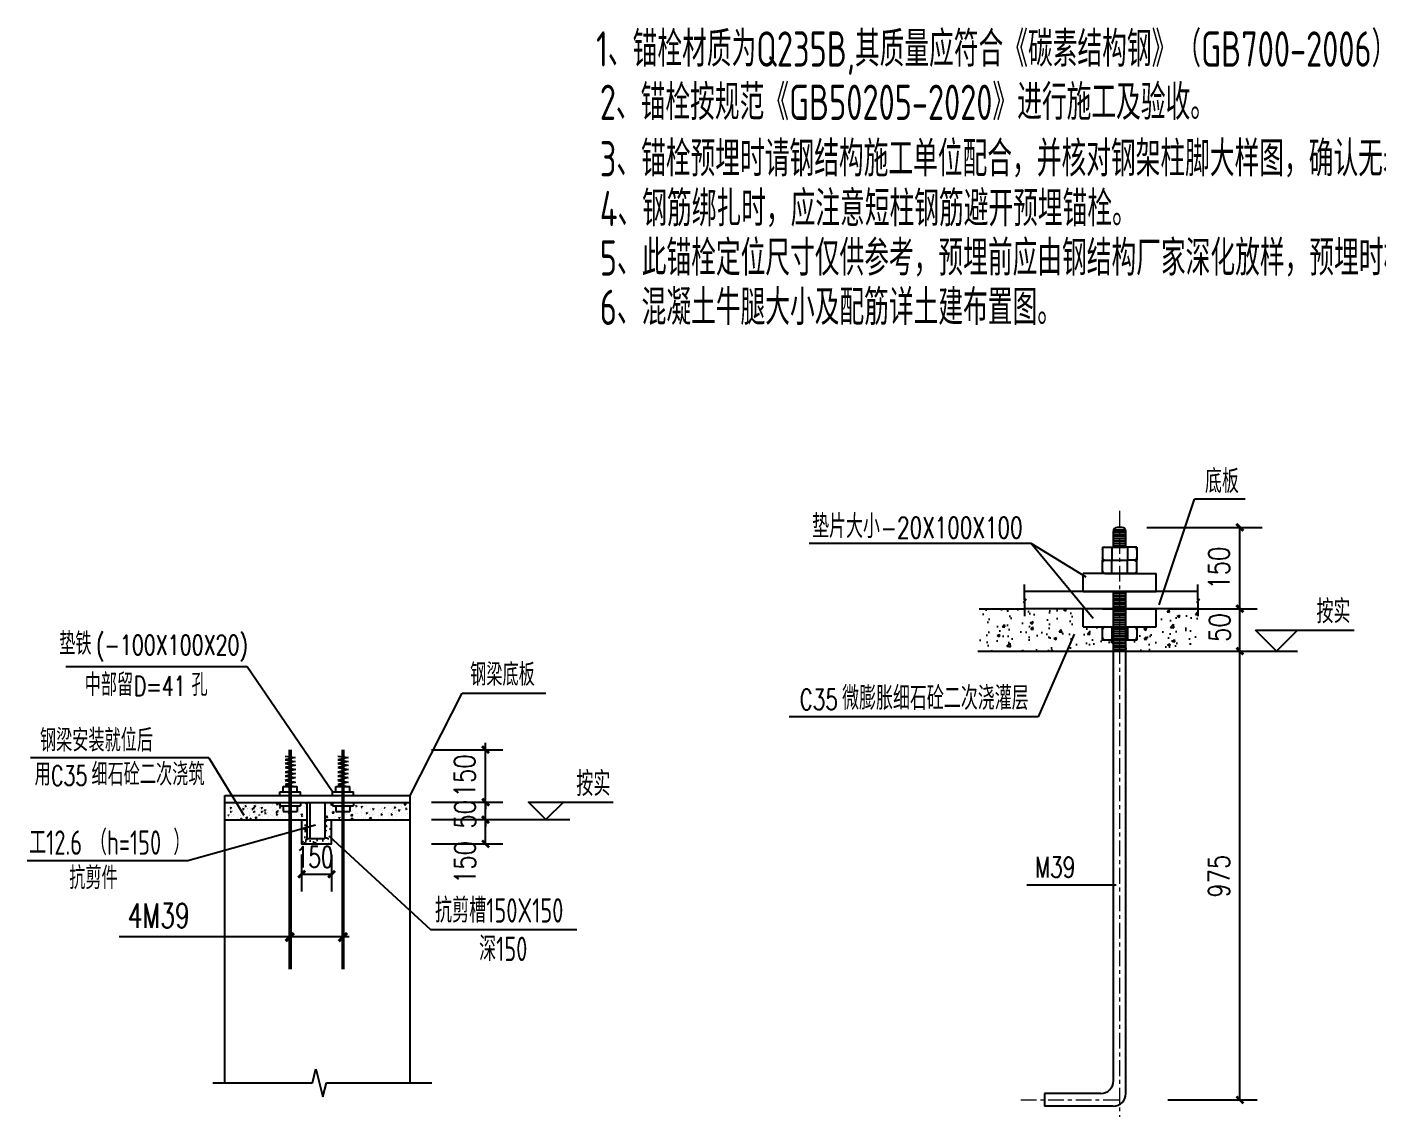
# Model space of a CAD drawing. Extents: x 712773 to 1022356, y -298958 to 209542.
# Drawn here: x 764032 to 789830, y -51815 to -30988 of the extents above; entities that cross this region are included whole.
import ezdxf

# ---------------------------------------------------------------- set-up
doc = ezdxf.new("R2010")
doc.units = 0
doc.header["$LTSCALE"] = 500
doc.header["$MEASUREMENT"] = 0
doc.linetypes.add('2', pattern=[37.999999, 29.999999, -3, 2, -3])
doc.linetypes.add('CENTER', pattern=[1.05, 0.6, -0.15, 0.15, -0.15])
doc.layers.get('0').update_dxf_attribs({"linetype": 'CONTINUOUS'})
for name, color, linetype in [('101', 15, '2'), ('AXIS', 3, 'CONTINUOUS'), ('PUB_DIM', 3, 'CONTINUOUS'), ('PUB_TEXT', 7, 'CONTINUOUS'), ('条基', 3, 'CONTINUOUS'), ('柱', 2, 'CONTINUOUS'), ('细线', 140, 'CONTINUOUS'), ('钢筋线', 1, 'CONTINUOUS')]:
    doc.layers.add(name, color=color, linetype=linetype)
doc.layers.add('轴线', color=251, linetype='CENTER', lineweight=9)
doc.styles.add('_TCH_DIM', font='SIMPLEX', dxfattribs={"bigfont": 'GBCBIG'})
doc.styles.add('_TCH_DIM_T3', font='SIMPLEX', dxfattribs={"width": 0.705882, "bigfont": 'GBCBIG'})
doc.styles.add('DIM_FONT', font='SIMPLEX.shx', dxfattribs={"width": 0.8})
doc.styles.add('TSSD_Dimension', font='Tssdeng.shx', dxfattribs={"width": 0.7, "bigfont": 'hztxt.shx'})
doc.styles.add('TSSD_Rein', font='tssdeng.shx', dxfattribs={"width": 0.7, "bigfont": 'hztxt.shx'})

# ---------------------------------------------------------------- blocks, each defined once
blk = doc.blocks.new('_ArchTick')
at = {"color": 0, "linetype": 'ByBlock', "const_width": 0.4}
blk.add_lwpolyline([(-0.5, -0.5), (0.5, 0.5)], dxfattribs=at)

msp = doc.modelspace()

# ---------------------------------------------------------------- hatches: boundary and pattern name
h = msp.add_hatch()
h.set_pattern_fill('AN33C', color=256, scale=755.340229, style=0)
h.set_pattern_definition([(50, (920485.68, 45554.4), (541.7755, -47.3992), [56.6505, -623.1557]), (355, (920485.7, 45554.4), (-104.8045, 568.161), [45.3204, -498.5246]), (100.4514, (920530.8, 45550.45), (436.9714, 520.7614), [48.1455, -529.6008]), (46.1842, (920485.7, 45705.5), (806.13, -125.0232), [84.9758, -934.7335]), (96.6356, (920552.85, 45695.05), (705.9883, 735.7904), [72.2183, -794.401]), (351.1842, (920485.7, 45705.5), (705.9878, 735.791), [67.9806, -747.787]), (21, (920561.2, 45667.7), (450.8679, -304.1142), [56.6505, -623.1557]), (326, (920561.2, 45667.7), (183.7859, 547.735), [45.3204, -498.5246]), (71.4514, (920598.8, 45642.36), (634.654, 243.6203), [48.1455, -529.6008]), (37.5, (920485.68, 45554.4), (9.18483, 251.44812), [0, -492.48183, 0, -506.07795, 0, -500.4129]), (7.5, (920485.68, 45554.4), (198.707, 297.91503), [0, -288.53997, 0, -481.1517, 0, -190.7234]), (327.5, (920317.23, 45554.4), (403.21756, -17.0366), [0, -188.83506, 0, -589.1654, 0, -781.77714]), (317.5, (920241.7, 45554.4), (440.504, 75.6133), [0, -245.4856, 0, -391.2662, 0, -555.1751])])
h.paths.add_polyline_path([(782888.6, -42111.6), (782225.7, -42111.6), (782225.7, -42530.5), (782888.6, -42484.8)])
h.paths.add_polyline_path([(782888.6, -42484.8), (782225.7, -42530.5), (782225.7, -42913.7), (782888.6, -42913.7)])
h.paths.add_polyline_path([(784214.8, -42103.7), (783091.8, -42103.7), (783091.8, -42111.6), (782888.6, -42111.6), (782888.6, -42913.7), (784791.8, -42913.7), (784791.8, -42702.6), (784580.7, -42702.6), (784580.7, -42452.1), (784214.8, -42452.1)])
h.paths.add_polyline_path([(785746, -42103.7), (785608.5, -42103.7), (785608.5, -42452.1), (785242.1, -42452.1), (785242.1, -42702.6), (785031.5, -42702.6), (785031.5, -42913.7), (786406.5, -42913.7), (786406.5, -42728.3)])
h.paths.add_polyline_path([(786406.5, -42111.6), (786406.5, -42103.7), (785746, -42103.7), (786406.5, -42728.3)], flags=17)
h.paths.add_polyline_path([(782314.5, -42244.7), (782314.5, -41502.3), (782858.4, -41502.3), (782858.4, -42244.7)], flags=9)
h = msp.add_hatch()
h.set_pattern_fill('AR-CONC', color=256, scale=133.298667, style=0)
h.set_pattern_definition([(50, (672682.32, 130018.43), (242.84974, -21.24659), [25.3934, -279.32736]), (355, (672682.32, 130018.43), (-46.97822, 254.67596), [20.31472, -223.4619]), (100.451, (672702.56, 130016.66), (195.8724, 233.4282), [21.58105, -237.3916]), (46.1842, (672682.32, 130086.14), (361.34475, -56.04186), [38.0901, -418.99104]), (96.6356, (672712.44, 130081.47), (316.4567, 329.81497), [32.3716, -356.0874]), (351.184, (672682.32, 130086.14), (316.4572, 329.8144), [30.4721, -335.1928]), (21, (672716.18, 130069.21), (202.10061, -136.31857), [25.3934, -279.32736]), (326, (672716.18, 130069.21), (82.38128, 245.5201), [20.31472, -223.4619]), (71.4514, (672733.02, 130057.85), (284.48134, 109.20208), [21.58105, -237.3916]), (37.5, (672682.324, 130018.43), (4.117067, 112.71074), [0, -220.75326, 0, -226.84767, 0, -224.30833]), (7.5, (672682.32, 130018.43), (89.06972, 133.53937), [0, -129.33703, 0, -215.67458, 0, -85.4911]), (327.5, (672606.82, 130018.43), (180.740456, -7.63634), [0, -84.64465, 0, -264.09132, 0, -350.42887]), (317.5, (672572.96, 130018.43), (197.45422, 33.89317), [0, -110.03805, 0, -175.38372, 0, -248.85528])])
h.paths.add_polyline_path([(769851.4, -46137), (769723.3, -46137), (769723.3, -46500.2), (769384.1, -46500.2), (769384.1, -46284.8), (769280.2, -46313.9), (769280.2, -46595.8), (769851.4, -46595.8)])
h.paths.add_polyline_path([(769384.1, -46137), (769280.2, -46137), (769280.2, -46313.9), (769384.1, -46284.8)])

# ---------------------------------------------------------------- linework, layer by layer
for p, q in [((785031.5, -40638.6), (784791.8, -40638.6)), ((785031.5, -40682.4), (784791.8, -40682.4)), ((785031.5, -40726.2), (784791.8, -40726.2)), ((785028.2, -40599.5), (784795.1, -40599.5)), ((785031.5, -40770), (784791.8, -40770)), ((785031.5, -40813.8), (784791.8, -40813.8)), ((785031.5, -40857.6), (784791.8, -40857.6)), ((785031.5, -40901.4), (784791.8, -40901.4)), ((785031.5, -41821.3), (784791.8, -41821.3)), ((785031.5, -41865.1), (784791.8, -41865.1)), ((785031.5, -41906.3), (784791.8, -41906.3)), ((785031.5, -41938.1), (784791.8, -41938.1)), ((785031.5, -41981.9), (784791.8, -41981.9)), ((785031.5, -41981.9), (784791.8, -41981.9)), ((785031.5, -42025.7), (784791.8, -42025.7)), ((783091.8, -42111.6), (782225.7, -42111.6)), ((785031.5, -42069.5), (784791.8, -42069.5)), ((785031.5, -42147.9), (784791.8, -42147.9)), ((785031.5, -42191.7), (784791.8, -42191.7)), ((785031.5, -42235.5), (784791.8, -42235.5)), ((785031.5, -42277.4), (784791.8, -42277.4)), ((785031.5, -42321.2), (784791.8, -42321.2)), ((785031.5, -42365), (784791.8, -42365)), ((785031.5, -42408.8), (784791.8, -42408.8)), ((785031.5, -42408.8), (784791.8, -42408.8)), ((785031.5, -42496.4), (784791.8, -42496.4)), ((785031.5, -42496.4), (784791.8, -42496.4)), ((785031.5, -42540.2), (784791.8, -42540.2)), ((785031.5, -42584), (784791.8, -42584)), ((785031.5, -42584), (784791.8, -42584)), ((785031.5, -42627.9), (784791.8, -42627.9)), ((785031.5, -42671.7), (784791.8, -42671.7)), ((785031.5, -42671.7), (784791.8, -42671.7)), ((785031.5, -42715.5), (784791.8, -42715.5)), ((785031.5, -42759.3), (784791.8, -42759.3)), ((785031.5, -42759.3), (784791.8, -42759.3)), ((785031.5, -42803.1), (784791.8, -42803.1)), ((785031.5, -42846.9), (784791.8, -42846.9)), ((785031.5, -42846.9), (784791.8, -42846.9)), ((785031.5, -42890.7), (784791.8, -42890.7)), ((769384.1, -45803.7), (769723.3, -45803.7)), ((773016.9, -46133.4), (774408, -46133.4)), ((769802.5, -46445.7), (771745.4, -48235)), ((771745.4, -48235), (774540.1, -48235))]:
    msp.add_line(p, q)
at = {"lineweight": -3, "ltscale": 1.5}
for p, q in [((782200.9, -42913.7), (785031.5, -42913.7)), ((785031.5, -42913.7), (787120.4, -42913.7))]:
    msp.add_line(p, q, dxfattribs=at)
at = {"color": 6}
for p, q in [((768964.9, -44922.4), (769157.5, -44947.1)), ((769157.5, -44947.1), (768964.9, -44989.8)), ((768964.9, -44989.8), (769157.5, -45021.2)), ((769157.5, -45021.2), (768964.9, -45061.6)), ((768964.9, -45061.6), (769159.8, -45090.8)), ((769159.8, -45090.8), (768964.9, -45140.2)), ((768964.9, -45140.2), (769159.8, -45178.4)), ((769973.8, -44922.4), (770166.4, -44947.1)), ((770166.4, -44947.1), (769973.8, -44989.8)), ((769973.8, -44989.8), (770166.4, -45021.2)), ((770166.4, -45021.2), (769973.8, -45061.6)), ((769973.8, -45061.6), (770168.7, -45090.8)), ((770168.7, -45090.8), (769973.8, -45140.2)), ((769973.8, -45140.2), (770168.7, -45178.4)), ((769159.8, -45178.4), (768964.9, -45225.5)), ((768964.9, -45225.5), (769159.8, -45254.7)), ((769159.8, -45254.7), (768964.9, -45301.9)), ((768964.9, -45301.9), (769159.8, -45331)), ((769159.8, -45331), (768964.9, -45384.9)), ((768964.9, -45384.9), (769159.8, -45416.4)), ((770168.7, -45178.4), (769973.8, -45225.5)), ((769973.8, -45225.5), (770168.7, -45254.7)), ((770168.7, -45254.7), (769973.8, -45301.9)), ((769973.8, -45301.9), (770168.7, -45331)), ((770168.7, -45331), (769973.8, -45384.9)), ((769973.8, -45384.9), (770168.7, -45416.4)), ((769159.8, -45416.4), (768964.9, -45461.3)), ((768964.9, -45461.3), (769148, -45497.1)), ((770168.7, -45416.4), (769973.8, -45461.3)), ((769973.8, -45461.3), (770157, -45497.1))]:
    msp.add_line(p, q, dxfattribs=at)
msp.add_lwpolyline([(769280.2, -46137), (769280.2, -46595.8), (769851.4, -46595.8), (769851.4, -46137)])
at = {"const_width": 60}
for points in [[(768973.8, -48456.9), (769131.9, -48298.8)], [(769989.4, -48456.9), (770147.5, -48298.8)]]:
    msp.add_lwpolyline(points, dxfattribs=at)
at = {"layer": '101', "color": 7}
msp.add_lwpolyline([(767580.9, -51161), (769485.7, -51161), (769552.3, -50894.4), (769685.6, -51427.6), (769752.3, -51161), (771768.9, -51161)], dxfattribs=at)
at = {"layer": 'AXIS'}
for p, q in [((785833.3, -40549.6), (787542.1, -40549.6)), ((771764.7, -44796.5), (773128, -44796.5)), ((772794.7, -44796.5), (772794.7, -44663.2)), ((772794.7, -45800), (772794.7, -44796.5)), ((771764.7, -45800), (773128, -45800)), ((771764.7, -45800), (773128, -45800)), ((772794.7, -45800), (772794.7, -45666.7)), ((772794.7, -45800), (772794.7, -45933.3)), ((772794.7, -46133.4), (772794.7, -45800)), ((771764.7, -46133.4), (773128, -46133.4)), ((771764.7, -46133.4), (773128, -46133.4)), ((772794.7, -46133.4), (772794.7, -46266.7)), ((772794.7, -46596.6), (772794.7, -46133.4)), ((771764.7, -46596.6), (773128, -46596.6))]:
    msp.add_line(p, q, dxfattribs=at)
at = {"layer": 'AXIS', "linetype": 'ByBlock'}
for p, q in [((787208.9, -42103.7), (787208.9, -40549.6)), ((785833.3, -42103.7), (787542.1, -42103.7)), ((785833.3, -42103.7), (787542.1, -42103.7)), ((787208.9, -42913.7), (787208.9, -42103.7)), ((787509.1, -42513.8), (789396.2, -42513.8)), ((787909, -42913.7), (787509.1, -42513.8)), ((787909, -42913.7), (788308.9, -42513.8)), ((785833.3, -42913.7), (787542.1, -42913.7)), ((785833.3, -42913.7), (787542.1, -42913.7)), ((786975.9, -42913.7), (788308.9, -42913.7)), ((787208.9, -51487.4), (787208.9, -42913.7)), ((785833.3, -51487.4), (787542.1, -51487.4))]:
    msp.add_line(p, q, dxfattribs=at)
at = {"layer": 'PUB_DIM'}
for p, q in [((785433.4, -40549.6), (787632.3, -40549.6)), ((768239.1, -43216.2), (764771.5, -43216.2)), ((769870, -45603.8), (768239.1, -43216.2)), ((771355.6, -45670.4), (772350.3, -43716.5)), ((772350.3, -43716.5), (773946.7, -43716.5)), ((767507.8, -44954.6), (764097.4, -44954.6)), ((767507.8, -44954.6), (768173, -46050.5)), ((769280.2, -46802.3), (769280.2, -47509.1)), ((769851.4, -46802.3), (769851.4, -47509.1)), ((769280.2, -47175.8), (769851.4, -47175.8)), ((765795.3, -48367.6), (770191.3, -48367.6))]:
    msp.add_line(p, q, dxfattribs=at)
at = {"layer": 'PUB_DIM', "color": 136, "linetype": 'ByBlock', "lineweight": -2, "ltscale": 1.5}
msp.add_line((786406.5, -42103.7), (787370.7, -42103.7), dxfattribs=at)
at = {"layer": 'PUB_DIM'}
for points in [[(774281.5, -45800.1), (773948.3, -46133.4), (773615, -45800.1), (775232.6, -45800.1)], [(769544.5, -46239.8), (767105.7, -46922.8), (764032, -46922.8)]]:
    msp.add_lwpolyline(points, dxfattribs=at)
at = {"layer": 'PUB_TEXT'}
for p, q in [((785668.1, -42029.9), (786341.8, -40008.1)), ((787310.1, -40008.1), (786341.8, -40008.1)), ((778979.6, -40852), (783214.7, -40852)), ((784408.8, -42293.2), (783214.7, -40852)), ((783214.7, -40852), (784264.8, -41491.4)), ((784039.7, -42589.1), (783356.4, -44170.3)), ((783356.4, -44170.3), (778598.5, -44170.3)), ((784847.9, -47384.2), (783138.1, -47384.2))]:
    msp.add_line(p, q, dxfattribs=at)
at = {"layer": '条基', "color": 0}
for p, q in [((767890.7, -45911.6), (767890.7, -45911.6)), ((767916.6, -45914.8), (767932.7, -45895.6)), ((767916.6, -45914.8), (767936.5, -45916.5)), ((767920.2, -45864.7), (767920.2, -45864.7)), ((767936.6, -45917.3), (767932.8, -45896.4)), ((767955, -45844.8), (767955, -45844.8)), ((767984.6, -45835.1), (767984.6, -45835.1)), ((767998.3, -45874.4), (767998.3, -45874.4)), ((768046.4, -45848.1), (768046.4, -45848.1)), ((768068.6, -45919.1), (768068.6, -45919.1)), ((768123.4, -45823.5), (768123.4, -45823.5)), ((768155.6, -45935.7), (768171.7, -45916.5)), ((768161.7, -45835.1), (768161.7, -45835.1)), ((768175.7, -45938.2), (768171.8, -45917.3)), ((768175.4, -45874.4), (768175.4, -45874.4)), ((768176.2, -45881.9), (768176.2, -45881.9)), ((768198, -45873.6), (768221.3, -45864.7)), ((768198, -45873.6), (768214.5, -45884.8)), ((768214.6, -45885.6), (768221.4, -45865.5)), ((768223.5, -45848.1), (768223.5, -45848.1)), ((768245.7, -45919.1), (768245.7, -45919.1)), ((768256.9, -45820.4), (768256.9, -45820.4)), ((768292.4, -45909.4), (768292.4, -45909.4)), ((768300.5, -45823.5), (768300.5, -45823.5)), ((768332.7, -45935.7), (768348.8, -45916.5)), ((768333.1, -45911.6), (768333.1, -45911.6)), ((768352.7, -45938.2), (768348.9, -45917.3)), ((768353.3, -45881.9), (768353.3, -45881.9)), ((768359, -45914.8), (768375.1, -45895.6)), ((768359, -45914.8), (768378.9, -45916.5)), ((768362.6, -45864.7), (768362.6, -45864.7)), ((768375, -45873.6), (768398.4, -45864.7)), ((768375, -45873.6), (768391.6, -45884.8)), ((768379, -45917.3), (768375.2, -45896.4)), ((768391.7, -45885.6), (768398.5, -45865.5)), ((768397.5, -45844.8), (768397.5, -45844.8)), ((768427.1, -45835.1), (768427.1, -45835.1)), ((768434, -45820.4), (768434, -45820.4)), ((768440.7, -45874.4), (768440.7, -45874.4)), ((768469.5, -45909.4), (768469.5, -45909.4)), ((768482.3, -45911.6), (768482.3, -45911.6)), ((768488.8, -45848.1), (768488.8, -45848.1)), ((768508.2, -45914.8), (768524.3, -45895.6)), ((768508.2, -45914.8), (768528.2, -45916.5)), ((768511, -45919.1), (768511, -45919.1)), ((768511.8, -45864.7), (768511.8, -45864.7)), ((768517.4, -45809.4), (768517.4, -45809.4)), ((768528.3, -45917.3), (768524.4, -45896.4)), ((768531.2, -45889.4), (768531.2, -45889.4)), ((768546.7, -45844.8), (768546.7, -45844.8)), ((768640.6, -45886), (768640.6, -45886)), ((768709.1, -45896.9), (768709.1, -45896.9)), ((768719.3, -45868.9), (768719.3, -45868.9)), ((768725.3, -45839.6), (768725.3, -45839.6)), ((768766.4, -45896.5), (768766.4, -45896.5)), ((768799.4, -45836.4), (768825.4, -45809.3)), ((768799.4, -45836.4), (768829.1, -45841)), ((768808.2, -45912), (768808.2, -45912)), ((768808.9, -45864.6), (768808.9, -45864.6)), ((768829.2, -45841.6), (768825.5, -45810)), ((768849.8, -45885.5), (768849.8, -45885.5)), ((768854, -45900.3), (768877.3, -45891.4)), ((768854, -45900.3), (768870.5, -45911.5)), ((768870.7, -45912.3), (768877.4, -45892.2)), ((768887, -45904.4), (768887, -45904.4)), ((768925.4, -45900.5), (768925.4, -45900.5)), ((769233.8, -45880.8), (769233.8, -45880.8)), ((769262.2, -45917.3), (769262.2, -45917.3)), ((769331.5, -45873.6), (769331.5, -45873.6)), ((769345.6, -45906.3), (769345.6, -45906.3)), ((769356.2, -45819.5), (769379.5, -45810.6)), ((769356.2, -45819.5), (769372.8, -45830.7)), ((769372.9, -45831.5), (769379.6, -45811.4)), ((769746.3, -45811), (769746.3, -45811)), ((769765.7, -45851), (769765.7, -45851)), ((769835.1, -45846.2), (769858.4, -45837.3)), ((769835.1, -45846.2), (769851.7, -45857.4)), ((769851.8, -45858.2), (769858.6, -45838.1)), ((769913.3, -45898.5), (769913.3, -45898.5)), ((770224.4, -45910.5), (770224.4, -45910.5)), ((770314, -45872.9), (770337.4, -45863.9)), ((770314, -45872.9), (770330.6, -45884.1)), ((770330.7, -45884.9), (770337.5, -45864.8)), ((770420, -45894.1), (770436.1, -45875)), ((770420, -45894.1), (770439.9, -45895.9)), ((770425.8, -45828.7), (770425.8, -45828.7)), ((770430.5, -45823.5), (770430.5, -45823.5)), ((770434.8, -45882.8), (770434.8, -45882.8)), ((770440.1, -45896.7), (770436.2, -45875.8)), ((770474.1, -45809.3), (770474.1, -45809.3)), ((770518.3, -45871.8), (770518.3, -45871.8)), ((770570, -45824.3), (770570, -45824.3)), ((770590.1, -45918.3), (770590.1, -45918.3)), ((770594.1, -45807.4), (770594.1, -45807.4)), ((770595, -45827.5), (770595, -45827.5)), ((770638.1, -45935.9), (770654.2, -45916.8)), ((770644.5, -45855.2), (770644.5, -45855.2)), ((770652, -45816.8), (770652, -45816.8)), ((770658.2, -45938.5), (770654.3, -45917.6)), ((770739.1, -45869.9), (770739.1, -45869.9)), ((770743.2, -45816.5), (770743.2, -45816.5)), ((770812.6, -45831.9), (770812.6, -45831.9)), ((770827.9, -45893.3), (770827.9, -45893.3)), ((770857.7, -45899.6), (770874.2, -45910.8)), ((770931.1, -45869.9), (770931.1, -45869.9)), ((770935.1, -45816.5), (770935.1, -45816.5)), ((771004.6, -45831.9), (771004.6, -45831.9)), ((771019.9, -45893.3), (771019.9, -45893.3)), ((771049.6, -45899.6), (771073, -45890.6)), ((771049.6, -45899.6), (771066.2, -45910.8)), ((771066.3, -45911.6), (771073.1, -45891.4)), ((771086.4, -45804.1), (771086.5, -45803.7)), ((771099.4, -45848.5), (771099.4, -45848.5)), ((771182.5, -45839.4), (771182.5, -45839.4)), ((771184.1, -45903.7), (771184.1, -45903.7)), ((771190.9, -45888.9), (771190.9, -45888.9)), ((771241.6, -45842.7), (771267.6, -45815.6)), ((771241.6, -45842.7), (771271.3, -45847.3)), ((771267.6, -45892.7), (771267.6, -45892.7)), ((771271.4, -45848), (771267.7, -45816.3)), ((771268.6, -45926.3), (771292, -45917.3)), ((771272.5, -45823.5), (771272.5, -45823.5)), ((771285.3, -45938.3), (771292.1, -45918.1)), ((767886, -46055.9), (767883.8, -46036.5)), ((767883.8, -46054.9), (767885.9, -46055.3)), ((767917.9, -45981.1), (767941.3, -45972.2)), ((767917.9, -45981.1), (767934.5, -45992.3)), ((767932, -46043.8), (767932, -46043.8)), ((767934.6, -45993.1), (767941.4, -45973)), ((767946.9, -46066.7), (767946.9, -46066.7)), ((767951, -45955.8), (767951, -45955.8)), ((767958.7, -45979.5), (767958.7, -45979.5)), ((767970.9, -46034), (767970.9, -46034)), ((768050.7, -46107.2), (768050.7, -46107.2)), ((768081.5, -46083.2), (768081.5, -46083.2)), ((768109.9, -46051.3), (768109.9, -46051.3)), ((768115.3, -46045.4), (768115.3, -46045.4)), ((768116.9, -46115.3), (768140.2, -46106.3)), ((768116.9, -46115.3), (768133.4, -46126.5)), ((768119.3, -45934.4), (768119.3, -45934.4)), ((768133.6, -46127.3), (768140.3, -46107.1)), ((768155.6, -45935.7), (768175.5, -45937.4)), ((768165, -46072.3), (768165, -46072.3)), ((768165.2, -46000.6), (768165.2, -46000.6)), ((768169.2, -45951.8), (768169.2, -45951.8)), ((768211.9, -46105.8), (768237.9, -46078.8)), ((768211.9, -46105.8), (768241.6, -46110.4)), ((768227.8, -46107.2), (768227.8, -46107.2)), ((768241.7, -46111.1), (768238, -46079.5)), ((768245.1, -46073.8), (768245.1, -46073.8)), ((768246.5, -45926.7), (768246.5, -45926.7)), ((768252.6, -45940.8), (768252.6, -45940.8)), ((768258.6, -46083.2), (768258.6, -46083.2)), ((768284.3, -46131.3), (768284.3, -46131.3)), ((768287, -46051.3), (768287, -46051.3)), ((768287.8, -46058.8), (768287.8, -46058.8)), ((768288.3, -46020.4), (768288.3, -46020.4)), ((768291.2, -46055.6), (768291.2, -46055.6)), ((768292.4, -46045.4), (768292.4, -46045.4)), ((768294, -46115.3), (768317.3, -46106.3)), ((768294, -46115.3), (768310.5, -46126.5)), ((768296.4, -45934.4), (768296.4, -45934.4)), ((768310.7, -46127.3), (768317.4, -46107.1)), ((768332.7, -45935.7), (768352.6, -45937.4)), ((768342.1, -46072.3), (768342.1, -46072.3)), ((768342.3, -46000.6), (768342.3, -46000.6)), ((768346.3, -45951.8), (768346.3, -45951.8)), ((768360.4, -45981.1), (768383.7, -45972.2)), ((768360.4, -45981.1), (768376.9, -45992.3)), ((768374.4, -46043.8), (768374.4, -46043.8)), ((768377.1, -45993.1), (768383.8, -45973)), ((768389, -46105.8), (768415, -46078.8)), ((768389, -46105.8), (768418.7, -46110.4)), ((768389.4, -46066.7), (768389.4, -46066.7)), ((768393.4, -45955.8), (768393.4, -45955.8)), ((768401.2, -45979.5), (768401.2, -45979.5)), ((768413.3, -46034), (768413.3, -46034)), ((768418.8, -46111.1), (768415.1, -46079.5)), ((768422.2, -46073.8), (768422.2, -46073.8)), ((768423.6, -45926.7), (768423.6, -45926.7)), ((768429.7, -45940.8), (768429.7, -45940.8)), ((768461.4, -46131.3), (768461.4, -46131.3)), ((768464.9, -46058.8), (768464.9, -46058.8)), ((768465.4, -46020.4), (768465.4, -46020.4)), ((768468.3, -46055.6), (768468.3, -46055.6)), ((768477.7, -46055.9), (768475.4, -46036.5)), ((768475.4, -46054.9), (768477.6, -46055.3)), ((768493.2, -46107.2), (768493.2, -46107.2)), ((768509.6, -45981.1), (768532.9, -45972.2)), ((768509.6, -45981.1), (768526.2, -45992.3)), ((768523.7, -46043.8), (768523.7, -46043.8)), ((768526.3, -45993.1), (768533.1, -45973)), ((768536.7, -45967.3), (768536.7, -45967.3)), ((768538.6, -46066.7), (768538.6, -46066.7)), ((768542.6, -45955.8), (768542.6, -45955.8)), ((768550.4, -45979.5), (768550.4, -45979.5)), ((768555.9, -45924.2), (768555.9, -45924.2)), ((768562.5, -46034), (768562.5, -46034)), ((768571.7, -45956.6), (768587.8, -45937.4)), ((768571.7, -45956.6), (768591.7, -45958.3)), ((768574, -46007.8), (768597.3, -45998.8)), ((768574, -46007.8), (768590.5, -46019)), ((768591.8, -45959.1), (768587.9, -45938.2)), ((768590.7, -46019.8), (768597.4, -45999.7)), ((768601.5, -45934.2), (768601.5, -45934.2)), ((768616.5, -46040.4), (768616.5, -46040.4)), ((768632.5, -46107.8), (768632.5, -46107.8)), ((768636.5, -45996.9), (768636.5, -45996.9)), ((768642.8, -46066.3), (768642.8, -46066.3)), ((768678.7, -46027.9), (768678.7, -46027.9)), ((768717.2, -46061.5), (768717.2, -46061.5)), ((768721.2, -45950.6), (768721.2, -45950.6)), ((768731, -45933.9), (768731, -45933.9)), ((768741.9, -46081.3), (768741.9, -46081.3)), ((768748.5, -45973.7), (768748.5, -45973.7)), ((768754.5, -46104.1), (768754.5, -46104.1)), ((768762.2, -46016.9), (768762.2, -46016.9)), ((768767.7, -46137), (768770.6, -46133.9)), ((768771, -46137), (768770.7, -46134.6)), ((768779.4, -45941.7), (768779.4, -45941.7)), ((768786, -46137), (768796.2, -46133)), ((768793.1, -45998.4), (768809.1, -45979.3)), ((768793.1, -45998.4), (768813, -46000.1)), ((768795.3, -46137), (768796.3, -46133.8)), ((768796.2, -46034.5), (768819.5, -46025.5)), ((768796.2, -46034.5), (768812.8, -46045.7)), ((768800.7, -46131.8), (768800.7, -46131.8)), ((768800.8, -46086.5), (768800.8, -46086.5)), ((768804.9, -45975.6), (768804.9, -45975.6)), ((768813.1, -46001), (768809.3, -45980.1)), ((768810.8, -45977.5), (768826.8, -45958.3)), ((768810.8, -45977.5), (768830.7, -45979.2)), ((768810.9, -46007.1), (768810.9, -46007.1)), ((768812.9, -46046.5), (768819.6, -46026.3)), ((768820.7, -46073.8), (768820.7, -46073.8)), ((768830.8, -45980), (768826.9, -45959.2)), ((768837.9, -46093.1), (768837.9, -46093.1)), ((768842.1, -45972.6), (768842.1, -45972.6)), ((768875.8, -46090.3), (768875.8, -46090.3)), ((768878.4, -45956.7), (768878.4, -45956.7)), ((768888.3, -46038.1), (768888.3, -46038.1)), ((768888.4, -46000.3), (768888.4, -46000.3)), ((768892.3, -45927.1), (768892.3, -45927.1)), ((768919.8, -46088.9), (768919.8, -46088.9)), ((768925.5, -45961.6), (768925.5, -45961.6)), ((768938.1, -46123.7), (768938.1, -46123.7)), ((768957.2, -45949.2), (768957.2, -45949.2)), ((768964.1, -46076.5), (768964.1, -46076.5)), ((769032.1, -46019.3), (769048.2, -46000.2)), ((769032.1, -46019.3), (769052, -46021.1)), ((769052.1, -46021.9), (769048.3, -46001)), ((769052.6, -46127.7), (769052.6, -46127.7)), ((769056.6, -46016.7), (769056.6, -46016.7)), ((769070.1, -46057), (769070.1, -46057)), ((769097.7, -46096.4), (769097.7, -46096.4)), ((769174.6, -46048.7), (769174.6, -46048.7)), ((769225.6, -46102.7), (769225.6, -46102.7)), ((769229.7, -45991.7), (769229.7, -45991.7)), ((769234.2, -45971.8), (769234.2, -45971.8)), ((769258, -46037.8), (769258, -46037.8)), ((769264.5, -46023.6), (769264.5, -46023.6)), ((769271.1, -46040.2), (769287.2, -46021.1)), ((769271.1, -46040.2), (769291, -46042)), ((769275.1, -46061.2), (769298.4, -46052.2)), ((769275.1, -46061.2), (769291.7, -46072.4)), ((769275.6, -46103.9), (769275.6, -46103.9)), ((769291.2, -46042.8), (769287.3, -46021.9)), ((769291.8, -46073.2), (769298.5, -46053)), ((769341.9, -45934.5), (769341.9, -45934.5)), ((769384.2, -46021.2), (769384.2, -46021.2)), ((769396.7, -46079.2), (769396.7, -46079.2)), ((769400.8, -45968.3), (769400.8, -45968.3)), ((769738.2, -46032.9), (769738.2, -46032.9)), ((769742.2, -45922), (769742.2, -45922)), ((769749.2, -46082), (769765.2, -46062.9)), ((769749.2, -46082), (769769.1, -46083.8)), ((769754, -46087.9), (769777.4, -46078.9)), ((769754, -46087.9), (769770.6, -46099.1)), ((769769.2, -46084.6), (769765.4, -46063.7)), ((769767.9, -45994.3), (769767.9, -45994.3)), ((769770.7, -46099.9), (769777.5, -46079.7)), ((769804.3, -45965.8), (769804.3, -45965.8)), ((769809.2, -46126.4), (769809.2, -46126.4)), ((769833.7, -46122.4), (769833.7, -46122.4)), ((769847.5, -45923.5), (769847.5, -45923.5)), ((769866.4, -46001.8), (769892.4, -45974.8)), ((769866.4, -46001.8), (769896, -46006.4)), ((769875.5, -45957.1), (769875.5, -45957.1)), ((769896.2, -46007.1), (769892.5, -45975.5)), ((769905.2, -46120.4), (769905.2, -46120.4)), ((769909.3, -46009.4), (769909.3, -46009.4)), ((769927.1, -46069.6), (769927.1, -46069.6)), ((769945.8, -46001.8), (769945.8, -46001.8)), ((769987.1, -46134), (769987.1, -46134)), ((769988.2, -46103), (770004.3, -46083.8)), ((769988.2, -46103), (770008.1, -46104.7)), ((770008.2, -46105.5), (770004.4, -46084.6)), ((770010.5, -46058.6), (770010.5, -46058.6)), ((770028.1, -46089), (770028.1, -46089)), ((770034, -45980.4), (770042.8, -45977)), ((770034, -45980.4), (770050.6, -45991.6)), ((770050.7, -45992.4), (770055.9, -45977)), ((770073.5, -46099), (770073.5, -46099)), ((770077.6, -45988.1), (770077.6, -45988.1)), ((770123.7, -46009.3), (770123.7, -46009.3)), ((770136.7, -46042), (770136.7, -46042)), ((770222.1, -46057), (770248, -46029.9)), ((770222.1, -46057), (770251.7, -46061.6)), ((770222.4, -46055.7), (770222.4, -46055.7)), ((770227.2, -46123.9), (770243.3, -46104.7)), ((770227.2, -46123.9), (770247.1, -46125.6)), ((770231.3, -45972.1), (770231.3, -45972.1)), ((770232.9, -46114.6), (770256.3, -46105.6)), ((770232.9, -46114.6), (770249.5, -46125.7)), ((770247.3, -46126.4), (770243.4, -46105.5)), ((770246.6, -46074), (770246.6, -46074)), ((770251.8, -46062.3), (770248.1, -46030.6)), ((770249.6, -46126.5), (770256.4, -46106.4)), ((770250.7, -45963.1), (770250.7, -45963.1)), ((770301.6, -46016.8), (770301.6, -46016.8)), ((770302.3, -46128.8), (770302.3, -46128.8)), ((770342.9, -46134.7), (770342.9, -46134.7)), ((770347.2, -46014.3), (770347.2, -46014.3)), ((770409.2, -45979.6), (770409.2, -45979.6)), ((770416.8, -46022.3), (770416.8, -46022.3)), ((770417.7, -46050.6), (770417.7, -46050.6)), ((770421.8, -45939.6), (770421.8, -45939.6)), ((770430.6, -46003.3), (770430.6, -46003.3)), ((770469.1, -46118.1), (770469.1, -46118.1)), ((770472.8, -46137), (770482.3, -46125.6)), ((770479.5, -46024.4), (770479.5, -46024.4)), ((770484.4, -46137), (770482.4, -46126.4)), ((770496.6, -46095.5), (770496.6, -46095.5)), ((770512.9, -46007.1), (770536.3, -45998.1)), ((770512.9, -46007.1), (770529.5, -46018.3)), ((770529.6, -46019.1), (770536.4, -45998.9)), ((770556.8, -45986.7), (770556.8, -45986.7)), ((770575.3, -46039.4), (770575.3, -46039.4)), ((770577.7, -46112.2), (770603.7, -46085.1)), ((770577.7, -46112.2), (770607.4, -46116.7)), ((770586, -46029.2), (770586, -46029.2)), ((770587.1, -45987.1), (770587.1, -45987.1)), ((770590.8, -45948), (770590.8, -45948)), ((770607.5, -46117.4), (770603.8, -46085.8)), ((770611.1, -45988.9), (770611.1, -45988.9)), ((770625.4, -46028.7), (770625.4, -46028.7)), ((770629.3, -46062.8), (770629.3, -46062.8)), ((770638.1, -45935.9), (770658.1, -45937.7)), ((770657.4, -46031.9), (770657.4, -46031.9)), ((770666.2, -46091.7), (770666.2, -46091.7)), ((770670.3, -45980.8), (770670.3, -45980.8)), ((770744.3, -46090.4), (770744.3, -46090.4)), ((770747.7, -46002.2), (770747.7, -46002.2)), ((770755.7, -46062.1), (770755.7, -46062.1)), ((770781.7, -45931.4), (770781.7, -45931.4)), ((770787.8, -46137), (770799.9, -46132.3)), ((770796.6, -46033.8), (770820, -46024.8)), ((770796.6, -46033.8), (770813.2, -46044.9)), ((770798.7, -46137), (770800, -46133.1)), ((770804.6, -45922.2), (770804.6, -45922.2)), ((770813.3, -46045.8), (770820.1, -46025.6)), ((770818, -46046.9), (770818, -46046.9)), ((770819.8, -46115.2), (770819.8, -46115.2)), ((770823.8, -46004.3), (770823.8, -46004.3)), ((770827.8, -46079.4), (770827.8, -46079.4)), ((770829.7, -45994.6), (770829.7, -45994.6)), ((770832, -45959), (770832, -45959)), ((770870.2, -45955.6), (770870.2, -45955.6)), ((770936.3, -46090.4), (770936.3, -46090.4)), ((770939.7, -46002.2), (770939.7, -46002.2)), ((770947.7, -46062.1), (770947.7, -46062.1)), ((770973.7, -45931.4), (770973.7, -45931.4)), ((770979.7, -46137), (770991.9, -46132.3)), ((770988.6, -46033.8), (771012, -46024.8)), ((770988.6, -46033.8), (771005.2, -46044.9)), ((770990.7, -46137), (770992, -46133.1)), ((770996.6, -45922.2), (770996.6, -45922.2)), ((771005.3, -46045.8), (771012.1, -46025.6)), ((771009.9, -46046.9), (771009.9, -46046.9)), ((771011.8, -46115.2), (771011.8, -46115.2)), ((771015.8, -46004.3), (771015.8, -46004.3)), ((771019.7, -46079.4), (771019.7, -46079.4)), ((771021.7, -45994.6), (771021.7, -45994.6)), ((771024, -45959), (771024, -45959)), ((771062.2, -45955.6), (771062.2, -45955.6)), ((771076.4, -45995.4), (771076.4, -45995.4)), ((771091.3, -46070.4), (771091.3, -46070.4)), ((771095.3, -45959.5), (771095.3, -45959.5)), ((771096.5, -46035.1), (771096.5, -46035.1)), ((771117.6, -46009.7), (771117.6, -46009.7)), ((771133.9, -45956.9), (771149.9, -45937.7)), ((771133.9, -45956.9), (771153.8, -45958.6)), ((771153.9, -45959.4), (771150, -45938.5)), ((771179.9, -46024.1), (771179.9, -46024.1)), ((771187.8, -46054.4), (771187.8, -46054.4)), ((771203.7, -46112), (771203.7, -46112)), ((771264.4, -46045.4), (771264.4, -46045.4)), ((771268.4, -45934.5), (771268.4, -45934.5)), ((771268.6, -45926.3), (771285.2, -45937.5)), ((771270.8, -45962), (771270.8, -45962)), ((771295.5, -46017.2), (771295.5, -46017.2)), ((771306.1, -46007.5), (771306.1, -46007.5))]:
    msp.add_line(p, q, dxfattribs=at)
at = {"layer": '柱', "color": 3}
for p, q in [((768861.1, -45670.4), (768861.1, -45603.8)), ((768861.1, -45603.8), (769261, -45603.8)), ((768927.8, -45497.1), (769194.4, -45497.1)), ((768927.8, -45603.8), (768927.8, -45497.1)), ((769194.4, -45603.8), (769194.4, -45497.1)), ((769261, -45670.4), (769261, -45603.8)), ((769870, -45603.8), (770269.9, -45603.8)), ((769870, -45670.4), (769870, -45603.8)), ((769936.7, -45497.1), (770203.3, -45497.1)), ((769936.7, -45603.8), (769936.7, -45497.1)), ((770203.3, -45603.8), (770203.3, -45497.1)), ((770269.9, -45670.4), (770269.9, -45603.8)), ((768861.1, -45803.7), (768861.1, -45870.4)), ((768861.1, -45870.4), (769261, -45870.4)), ((768927.8, -45870.4), (768927.8, -45977)), ((769194.4, -45870.4), (769194.4, -45977)), ((769261, -45803.7), (769261, -45870.4)), ((769870, -45803.7), (769870, -45870.4)), ((769870, -45870.4), (770269.9, -45870.4)), ((769936.7, -45870.4), (769936.7, -45977)), ((770203.3, -45870.4), (770203.3, -45977)), ((770269.9, -45803.7), (770269.9, -45870.4)), ((768927.8, -45977), (769194.4, -45977)), ((769936.7, -45977), (770203.3, -45977))]:
    msp.add_line(p, q, dxfattribs=at)
at = {"layer": '柱', "color": 2}
for p, q in [((767810.6, -45670.4), (771355.6, -45670.4)), ((767810.6, -51161), (767810.6, -45670.4)), ((767810.6, -45803.7), (771355.6, -45803.7)), ((769384.1, -46500.2), (769384.1, -45803.7)), ((769440.8, -46500.2), (769440.8, -45803.7)), ((769723.3, -45803.7), (769723.3, -46500.2)), ((771355.6, -51161), (771355.6, -45670.4)), ((767810.6, -46137), (769280.2, -46137)), ((768475.4, -46137), (769384.1, -46137)), ((769723.3, -46137), (771355.6, -46137)), ((769723.3, -46137), (771355.6, -46137)), ((769723.3, -46500.2), (769384.1, -46500.2))]:
    msp.add_line(p, q, dxfattribs=at)
at = {"layer": '细线'}
for p, q in [((784791.8, -40926.3), (784791.8, -40621.2)), ((784959.9, -40549.6), (784863.4, -40549.6)), ((785031.5, -40926.3), (785031.5, -40621.2)), ((784581, -40926.3), (785031.5, -40926.3)), ((784581, -40926.3), (784581, -41176.9)), ((784763.2, -40926.3), (784763.2, -41176.9)), ((785242.4, -40926.3), (785031.5, -40926.3)), ((785060.2, -40926.3), (785060.2, -41176.9)), ((785242.4, -40926.3), (785242.4, -41176.9)), ((784581, -41427.4), (784581, -41176.9)), ((784581, -41176.9), (785060.2, -41176.9)), ((784581, -41176.9), (785060.2, -41176.9)), ((784763.2, -41427.4), (784763.2, -41176.9)), ((785242.4, -41176.9), (785060.2, -41176.9)), ((785242.4, -41176.9), (785060.2, -41176.9)), ((785060.2, -41427.4), (785060.2, -41176.9)), ((785242.4, -41427.4), (785242.4, -41176.9)), ((784214.8, -41775.8), (784214.8, -41427.4)), ((784791.8, -41427.4), (784214.8, -41427.4)), ((784636.1, -41427.4), (785187.2, -41427.4)), ((785187.2, -41427.4), (784791.8, -41427.4)), ((785031.5, -41427.4), (785608.5, -41427.4)), ((785608.5, -41775.8), (785608.5, -41427.4)), ((783091.8, -41936.4), (783091.8, -41637.9)), ((786406.5, -41775.8), (783091.8, -41775.8)), ((784214.8, -41775.8), (785608.5, -41775.8)), ((784791.8, -51125.8), (784791.8, -41775.8)), ((785031.5, -51365.6), (785031.5, -41775.8)), ((786406.4, -41936.4), (786406.4, -41637.9)), ((783117.1, -41914.2), (783073.2, -41993.7)), ((783073.2, -41993.7), (783091.8, -41979.2)), ((783091.8, -41936.4), (783117.1, -41914.2)), ((783091.8, -41979.2), (783091.8, -42244)), ((786431.7, -41914.2), (786387.8, -41993.7)), ((786387.8, -41993.7), (786406.5, -41979.2)), ((786406.4, -41936.4), (786431.7, -41914.2)), ((786406.5, -41979.2), (786406.5, -42244)), ((786406.5, -42103.7), (783091.8, -42103.7)), ((784214.8, -42452.1), (784214.8, -42103.7)), ((784791.8, -42103.7), (784214.8, -42103.7)), ((784581, -42103.7), (785060.2, -42103.7)), ((785187.2, -42103.7), (784791.8, -42103.7)), ((785031.5, -42103.7), (784791.8, -42103.7)), ((785031.5, -42103.7), (785608.5, -42103.7)), ((785608.5, -42452.1), (785608.5, -42103.7)), ((784214.8, -42452.1), (785608.5, -42452.1)), ((784580.7, -42452.1), (784580.7, -42702.6)), ((784762.9, -42452.1), (784762.9, -42702.6)), ((785031.5, -42452.6), (784791.8, -42452.6)), ((785059.9, -42452.1), (785059.9, -42702.6)), ((785242.1, -42452.1), (785242.1, -42702.6)), ((785242.1, -42702.6), (784580.7, -42702.6)), ((784550.1, -51367.5), (783473.4, -51367.5)), ((783473.4, -51367.5), (783473.4, -51607.3)), ((784789.8, -51607.3), (783473.4, -51607.3))]:
    msp.add_line(p, q, dxfattribs=at)
for centre, radius, start, end in [((784863.4, -40621.2), 71.6, 90, 180), ((784959.9, -40621.2), 71.6, 0, 90), ((784636.1, -40981.5), 55.2, 90, 180), ((785187.2, -40981.5), 55.2, 0, 90), ((784636.1, -41121.7), 55.2, 180, 270), ((784636.1, -41232), 55.2, 90, 180), ((785187.2, -41121.7), 55.2, 270, 0), ((785187.2, -41232), 55.2, 0, 90), ((784636.1, -41372.2), 55.2, 180, 270), ((785187.2, -41372.2), 55.2, 270, 0), ((784635.8, -42507.2), 55.2, 90, 180), ((785186.9, -42507.2), 55.2, 0, 90), ((784635.8, -42647.5), 55.2, 180, 270), ((785186.9, -42647.5), 55.2, 270, 0), ((784550.1, -51125.8), 241.7, 270, 0), ((784789.8, -51365.6), 241.7, 270, 0)]:
    msp.add_arc(centre, radius, start, end, dxfattribs=at)
at = {"layer": '轴线'}
for p, q in [((784911.7, -40231.8), (784911.7, -51815.1)), ((783022.6, -51487.4), (784911.7, -51487.4))]:
    msp.add_line(p, q, dxfattribs=at)
at = {"layer": '钢筋线'}
for points, const_width in [([(769061.1, -48993.9), (769061.1, -44797.8)], 66.6), ([(770070, -48993.9), (770070, -44797.8)], 60)]:
    msp.add_lwpolyline(points, dxfattribs=dict(at, const_width=const_width))

# ---------------------------------------------------------------- block references
at = {"layer": 'AXIS', "xscale": 133.298667, "yscale": 133.298667, "zscale": 133.298667}
for p, rotation in [((787208.9, -40549.6), 90), ((772794.7, -44796.5), 270), ((772794.7, -45800), 90), ((772794.7, -45800), 270), ((772794.7, -46133.4), 90), ((772794.7, -46133.4), 90), ((772794.7, -46596.6), 270)]:
    msp.add_blockref('_ArchTick', p, dxfattribs=dict(at, rotation=rotation))
at = {"layer": 'AXIS', "linetype": 'ByBlock', "xscale": 133.298667, "yscale": 133.298667, "zscale": 133.298667}
for p, rotation in [((787208.9, -42103.7), 270), ((787208.9, -42103.7), 90), ((787208.9, -42913.7), 270), ((787208.9, -42913.7), 90), ((787208.9, -51487.4), 270)]:
    msp.add_blockref('_ArchTick', p, dxfattribs=dict(at, rotation=rotation))
at = {"layer": 'PUB_DIM', "xscale": 133.298667, "yscale": 133.298667, "zscale": 133.298667, "rotation": 180}
msp.add_blockref('_ArchTick', (769280.2, -47175.8), dxfattribs=at)
at = {"layer": 'PUB_DIM', "xscale": 133.298667, "yscale": 133.298667, "zscale": 133.298667}
msp.add_blockref('_ArchTick', (769851.4, -47175.8), dxfattribs=at)

# ---------------------------------------------------------------- texts
at = {"layer": 'AXIS', "color": 7, "char_height": 399.9, "attachment_point": 5, "rotation": 90, "style": 'DIM_FONT'}
for s, insert in [('\\A1;150', (786809, -41326.6)), ('50', (786824.4, -42462.7)), ('\\A1;150', (772394.8, -45298.2)), ('\\A1;50', (772402, -46030.1)), ('\\A1;150', (772402, -46951)), ('\\A1;975', (786809, -47215.7))]:
    msp.add_mtext(s, dxfattribs=dict(at, insert=insert))
at = {"layer": 'PUB_DIM', "color": 7, "insert": (769528, -46847.4), "char_height": 396.56, "attachment_point": 5, "style": '_TCH_DIM_T3'}
msp.add_mtext('\\A1;150', dxfattribs=at)
at = {"layer": 'PUB_TEXT', "color": 1, "style": 'TSSD_Dimension', "width": 0.7}
for s, p in [('1、锚栓材质为Q235B,其质量应符合《碳素结构钢》（GB700-2006）的要求；', (774907.6, -31746.5)), ('2、锚栓按规范《GB50205-2020》进行施工及验收。', (774978.3, -32764.4)), ('3、锚栓预埋时请钢结构施工单位配合，并核对钢架柱脚大样图，确认无矛盾后方可预埋。', (774978.3, -33843.7)), ('4、钢筋绑扎时，应注意短柱钢筋避开预埋锚栓。', (774978.3, -34795.5)), ('5、此锚栓定位尺寸仅供参考，预埋前应由钢结构厂家深化放样，预埋时根据厂家提供的深化定位图预埋。', (774978.3, -35738.6))]:
    msp.add_text(s, height=674.993, dxfattribs=at).set_placement(p)
at = {"layer": 'PUB_TEXT', "color": 6, "style": 'TSSD_Dimension', "width": 0.7}
msp.add_text('6、混凝土牛腿大小及配筋详土建布置图。', height=674.993, dxfattribs=at).set_placement((774978.3, -36681.7))
at = {"layer": 'PUB_TEXT', "style": '_TCH_DIM'}
for s, height, p in [('底板', 450, (786541.6, -39893.1)), ('垫片大小', 450, (779035.2, -40753)), ('垫铁', 428.57, (764648.2, -42985)), ('中部留', 428.57, (765134.7, -43770.7)), ('孔', 428.6, (767175.1, -43770.7)), ('钢梁底板', 428.57, (772500.9, -43576.7)), ('微膨胀细石砼二次浇灌层', 450.001, (779608.7, -44036.4)), ('钢梁安装就位后', 428.57, (764279.7, -44832.4)), ('用', 428.6, (764177.5, -45482.3)), ('细石砼二次浇筑', 428.57, (765263.9, -45482.3)), ('抗剪件', 428.57, (764838.9, -47460.4))]:
    msp.add_text(s, height=height, dxfattribs=at).set_placement(p)
at = {"layer": 'PUB_TEXT'}
for s, height, style, width, p in [('-20X100X100', 396.564, '_TCH_DIM', 0.705882, (780345.5, -40753)), ('(-100X100X20)', 377.68, '_TCH_DIM', 0.705882, (765350.2, -42985)), ('D=41', 377.68, '_TCH_DIM', 0.705882, (766070.6, -43770.7)), ('C35', 396.56, '_TCH_DIM', 0.705882, (778795.6, -44036.4)), ('C35', 377.68, '_TCH_DIM', 0.705882, (764489.5, -45482.3)), ('按实', 466.55, 'TSSD_Rein', 0.7, (774527.9, -45681.5)), ('工', 466.5, 'TSSD_Rein', 0.7, (764072.1, -46805.1)), ('12.6', 466.55, 'TSSD_Rein', 0.7, (764398.7, -46805.1)), ('（', 466.5, 'TSSD_Rein', 0.7, (765232.3, -46805.1)), ('h=150', 466.55, 'TSSD_Rein', 0.7, (765558.9, -46805.1)), ('）', 466.5, 'TSSD_Rein', 0.7, (766827.5, -46805.1)), ('M39', 396.56, '_TCH_DIM', 0.705882, (783294.9, -47237.8)), ('抗剪槽', 466.55, 'TSSD_Rein', 0.7, (771828.7, -48100.6)), ('150X150', 466.55, 'TSSD_Rein', 0.7, (772808.4, -48100.6)), ('4M39', 466.55, '_TCH_DIM', 0.705882, (765957.3, -48199.5)), ('深', 466.5, 'TSSD_Rein', 0.7, (772670.9, -48835.7)), ('150', 466.55, 'TSSD_Rein', 0.7, (772997.5, -48835.7))]:
    msp.add_text(s, height=height, dxfattribs=dict(at, style=style, width=width)).set_placement(p)
at = {"layer": 'PUB_TEXT', "linetype": 'ByBlock', "style": '_TCH_DIM'}
msp.add_text('按实', height=450, dxfattribs=at).set_placement((788673.3, -42380.5))

doc.saveas('drawing.dxf')
